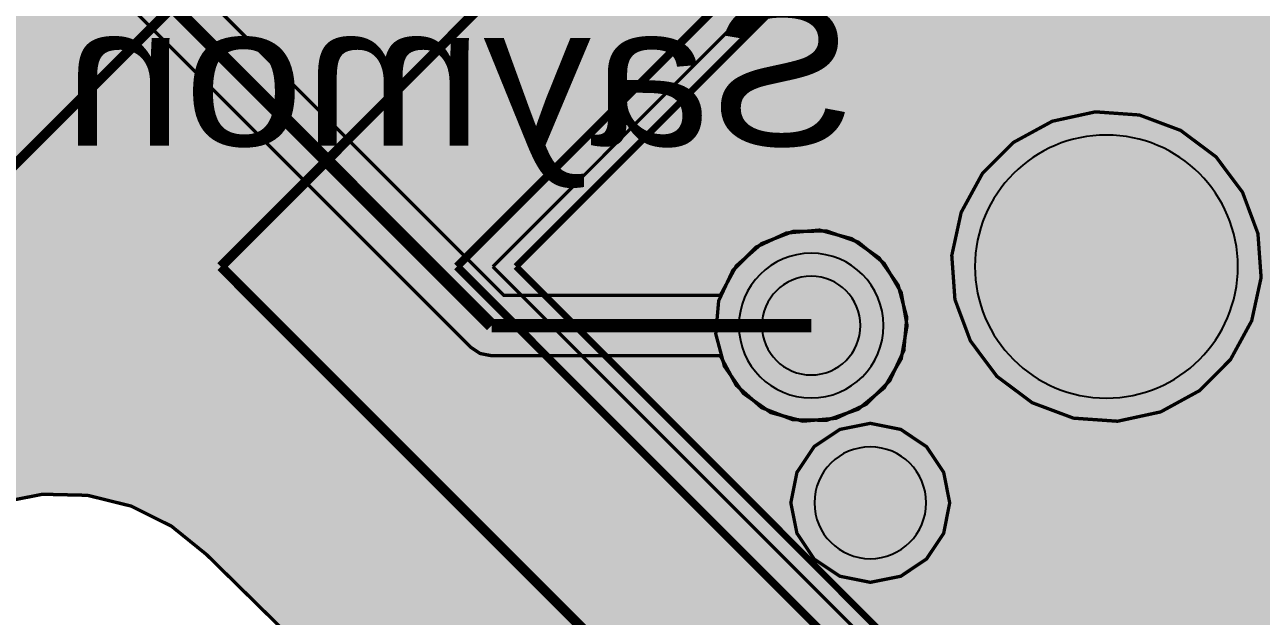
# Model space of a CAD drawing. Header units: millimetres. Extents: x -241 to 251, y -73 to 33.
# Drawn here: x 187.65 to 206.46, y -55.41 to -46.42 of the extents above; entities that cross this region are included whole.
import ezdxf
from ezdxf.enums import TextEntityAlignment as Align

# ---------------------------------------------------------------- set-up
doc = ezdxf.new("R2010")
doc.units = ezdxf.units.MM
doc.header["$MEASUREMENT"] = 0
for name, color, linetype, true_color in [('Bottom-Layer', 7, 'Continuous', 0x0000ff), ('Bottom-Paste-Mask-Layer', 7, 'Continuous', 0x800000), ('Bottom-Silkscreen-Layer', 7, 'Continuous', 0x66cc33), ('Bottom-Solder-Mask-Layer', 7, 'Continuous', 0xaa00ff), ('F.Courtyard', 7, 'Continuous', 0x022880), ('Hole-Layer', 7, 'Continuous', 0x222222), ('Multi-Layer', 7, 'Continuous', 0xc0c0c0), ('Top-Assembly-Layer', 7, 'Continuous', 0x33cc99), ('Top-Layer', 7, 'Continuous', 0xff0000), ('Top-Paste-Mask-Layer', 7, 'Continuous', 0x808080), ('Top-Silkscreen-Layer', 7, 'Continuous', 0xffcc00), ('Top-Solder-Mask-Layer', 7, 'Continuous', 0x800080), ('User.Drawings', 7, 'Continuous', 0x0229e8)]:
    doc.layers.add(name, color=color, linetype=linetype, true_color=true_color)
doc.styles.get("Standard").update_dxf_attribs({"font": 'arial.ttf'})

msp = doc.modelspace()

# ---------------------------------------------------------------- hatches: boundary and pattern name
at = {"layer": 'Bottom-Layer'}
for points in [[(139.516, 18.977), (139.795, 19.381), (139.913, 19.858), (139.853, 20.346), (139.623, 20.781), (139.254, 21.105), (163.541, 21.105), (163.584, 21.107), (163.626, 21.115), (163.864, 21.098), (164.047, 20.945), (164.108, 20.714), (164.107, 20.705), (164.107, 20.695), (164.107, 15.941), (164.15, 15.447), (164.358, 14.996), (164.707, 14.641), (165.154, 14.426), (165.648, 14.374), (166.475, 14.374), (166.293, 14.159), (166.228, 13.885), (166.228, 12.785), (166.31, 12.481), (166.532, 12.258), (166.836, 12.177), (167.936, 12.177), (168.24, 12.258), (168.463, 12.481), (168.544, 12.785), (168.544, 13.885), (168.479, 14.159), (168.298, 14.374), (185.166, 14.376), (185.189, 14.374), (185.213, 14.374), (185.291, 14.376), (185.771, 14.283), (186.183, 14.018), (186.468, 13.621), (186.586, 13.147), (186.586, 10.433), (186.577, 9.929), (186.723, 9.445), (187.009, 9.03), (187.408, 8.722), (187.883, 8.55), (188.387, 8.532), (203.241, 8.641), (202.829, 8.401), (202.526, 8.035), (202.368, 7.586), (202.375, 7.11), (202.545, 6.665), (202.858, 6.307), (203.276, 6.079), (203.747, 6.008), (204.213, 6.105), (204.617, 6.356), (204.909, 6.732), (205.054, 7.185), (205.034, 7.66), (204.851, 8.1), (204.528, 8.449), (204.104, 8.665), (204.634, 8.898), (205.079, 9.268), (205.405, 9.747), (205.585, 10.297), (205.589, 10.327), (205.59, 10.358), (205.591, 13.287), (205.714, 13.592), (205.933, 13.837), (206.223, 13.993), (230.64, 13.993), (230.657, 13.993), (230.674, 13.995), (231.034, 13.948), (231.338, 13.746), (231.522, 13.432), (231.549, 13.07), (231.545, 13.043), (231.544, 13.017), (231.544, -4.89), (231.561, -5.617), (231.753, -6.319), (232.109, -6.954), (232.608, -7.484), (233.22, -7.878), (239.211, -11.229), (238.753, -11.24), (238.325, -11.403), (237.976, -11.698), (237.744, -12.093), (237.657, -12.543), (237.724, -12.996), (237.938, -13.401), (238.274, -13.711), (238.694, -13.893), (239.151, -13.924), (239.592, -13.802), (239.968, -13.54), (220.036, -47.654), (220, -47.741), (219.987, -47.835), (219.987, -49.818), (205.252, -65.512), (204.899, -65.718), (204.522, -65.877), (204.798, -65.5), (204.931, -65.051), (204.903, -64.585), (204.719, -64.155), (204.399, -63.813), (203.983, -63.6), (203.519, -63.54), (203.063, -63.642), (202.668, -63.892), (202.381, -64.262), (202.237, -64.706), (202.252, -65.174), (202.424, -65.608), (202.734, -65.959), (202.032, -65.693), (201.412, -65.269), (190.417, -54.469), (189.885, -54.039), (189.272, -53.734), (188.608, -53.57), (187.924, -53.554), (187.252, -53.686), (186.626, -53.961), (186.074, -54.365), (186.07, -54.368), (186.067, -54.372), (179.529, -60.687), (178.91, -61.051), (178.228, -61.276), (177.513, -61.353), (176.799, -61.277), (176.116, -61.053), (175.496, -60.689), (163.679, -48.655), (163.279, -48.335), (162.795, -48.168), (162.283, -48.173), (161.802, -48.349), (161.408, -48.677), (161.394, -48.695), (161.382, -48.713), (159.334, -51.863), (159.102, -52.068), (158.808, -52.169), (158.498, -52.15), (158.218, -52.014), (158.204, -52.004), (158.189, -51.994), (138.572, -40.093), (139.047, -40.002), (139.459, -39.751), (139.757, -39.371), (139.904, -38.911), (139.88, -38.428), (139.689, -37.985), (139.355, -37.636), (138.92, -37.426), (138.439, -37.382), (137.973, -37.509), (141.126, -32.611), (141.657, -31.786), (141.7, -31.693), (141.714, -31.591), (141.709, -30.467), (141.709, -2.111), (141.701, -2.033), (141.676, -1.959), (141.427, -1.592), (141.077, -1.321), (140.661, -1.172), (140.629, -1.168), (140.597, -1.166), (138.086, -1.166), (137.783, -1.051), (137.541, -0.835), (137.391, -0.547), (137.389, 19.247), (137.711, 18.876), (138.145, 18.645), (138.633, 18.583), (139.11, 18.699)], [(202.44, -51.76), (202.977, -52.162), (203.606, -52.397), (204.276, -52.444), (204.932, -52.302), (205.521, -51.98), (205.995, -51.505), (206.317, -50.916), (206.46, -50.26), (206.412, -49.591), (206.177, -48.962), (205.775, -48.425), (205.238, -48.023), (204.609, -47.788), (203.939, -47.74), (203.283, -47.883), (202.694, -48.204), (202.22, -48.679), (201.898, -49.268), (201.755, -49.924), (201.803, -50.594), (202.038, -51.222)], [(202.107, -50.092, 1), (206.107, -50.092, 1)], [(198.586, -52.021), (199.001, -52.312), (199.49, -52.443), (199.995, -52.399), (200.454, -52.185), (200.812, -51.827), (201.026, -51.368), (201.07, -50.863), (200.939, -50.374), (200.648, -49.959), (200.234, -49.669), (199.744, -49.538), (199.24, -49.582), (198.781, -49.796), (198.423, -50.154), (198.209, -50.613), (198.165, -51.117), (198.296, -51.607)], [(198.517, -50.99, 1), (200.717, -50.99, 1)], [(199.661, -54.539), (200.053, -54.801), (200.515, -54.893), (200.978, -54.801), (201.37, -54.539), (201.632, -54.147), (201.723, -53.684), (201.632, -53.222), (201.37, -52.83), (200.978, -52.568), (200.515, -52.476), (200.053, -52.568), (199.661, -52.83), (199.399, -53.222), (199.307, -53.684), (199.399, -54.147)], [(199.665, -53.684, 1), (201.365, -53.684, 1)]]:
    msp.add_hatch(color=256, dxfattribs=at).paths.add_polyline_path(points)
at = {"layer": 'Bottom-Paste-Mask-Layer'}
for points in [[(202.107, -50.092, 1), (206.107, -50.092, 1)], [(198.517, -50.99, 1), (200.717, -50.99, 1)], [(199.665, -53.684, 1), (201.365, -53.684, 1)]]:
    msp.add_hatch(color=256, dxfattribs=at).paths.add_polyline_path(points)
at = {"layer": 'Bottom-Solder-Mask-Layer'}
for points in [[(202.107, -50.092, 1), (206.107, -50.092, 1)], [(198.517, -50.99, 1), (200.717, -50.99, 1)], [(199.665, -53.684, 1), (201.365, -53.684, 1)]]:
    msp.add_hatch(color=256, dxfattribs=at).paths.add_polyline_path(points)
at = {"layer": 'Hole-Layer'}
for points in [[(202.107, -50.092, 1), (206.107, -50.092, 1)], [(198.867, -50.99, 1), (200.367, -50.99, 1)], [(199.665, -53.684, 1), (201.365, -53.684, 1)]]:
    msp.add_hatch(color=256, dxfattribs=at).paths.add_polyline_path(points)
at = {"layer": 'Multi-Layer'}
for points in [[(202.107, -50.092, 1), (206.107, -50.092, 1)], [(202.107, -50.092, 1), (206.107, -50.092, 1)], [(202.107, -50.092, 1), (206.107, -50.092, 1)], [(198.517, -50.99, 1), (200.717, -50.99, 1)], [(198.517, -50.99, 1), (200.717, -50.99, 1)], [(198.517, -50.99, 1), (200.717, -50.99, 1)], [(199.665, -53.684, 1), (201.365, -53.684, 1)], [(199.665, -53.684, 1), (201.365, -53.684, 1)], [(199.665, -53.684, 1), (201.365, -53.684, 1)]]:
    msp.add_hatch(color=256, dxfattribs=at).paths.add_polyline_path(points)
at = {"layer": 'Top-Layer'}
for points in [[(139.516, 18.977), (139.795, 19.381), (139.913, 19.858), (139.853, 20.346), (139.623, 20.781), (139.254, 21.105), (163.541, 21.105), (163.584, 21.107), (163.626, 21.115), (163.864, 21.098), (164.047, 20.945), (164.108, 20.714), (164.107, 20.705), (164.107, 20.695), (164.107, 15.941), (164.15, 15.447), (164.358, 14.996), (164.707, 14.641), (165.154, 14.426), (165.648, 14.374), (166.475, 14.374), (166.293, 14.159), (166.228, 13.885), (166.228, 12.825), (162.744, 9.341), (162.645, 9.192), (162.61, 9.017), (162.61, -0.664), (162.441, -0.927), (162.412, -1.238), (162.528, -1.528), (162.765, -1.732), (163.068, -1.806), (163.372, -1.732), (163.608, -1.528), (163.725, -1.238), (163.695, -0.927), (163.526, -0.664), (163.526, 8.827), (166.876, 12.177), (167.936, 12.177), (168.24, 12.258), (168.463, 12.481), (168.544, 12.785), (168.544, 12.877), (178.246, 12.877), (184.334, 6.788), (184.483, 6.689), (184.658, 6.654), (196.026, 6.654), (198.304, 4.375), (198.453, 4.276), (198.628, 4.241), (205.359, 4.241), (205.535, 4.276), (205.683, 4.375), (207.2, 5.892), (208.002, 5.892), (208.263, 5.498), (208.656, 5.234), (209.119, 5.142), (211.019, 5.142), (211.482, 5.234), (211.874, 5.496), (212.136, 5.888), (212.228, 6.35), (212.136, 6.812), (211.874, 7.204), (211.482, 7.466), (211.019, 7.558), (209.119, 7.558), (208.656, 7.466), (208.263, 7.202), (208.002, 6.808), (207.01, 6.808), (206.835, 6.773), (206.686, 6.674), (205.17, 5.157), (198.818, 5.157), (196.539, 7.436), (196.391, 7.535), (196.215, 7.57), (184.848, 7.57), (178.759, 13.659), (178.611, 13.758), (178.435, 13.793), (168.544, 13.793), (168.544, 13.885), (168.479, 14.159), (168.298, 14.374), (185.166, 14.376), (185.189, 14.374), (185.213, 14.374), (185.291, 14.376), (185.771, 14.283), (186.183, 14.018), (186.468, 13.621), (186.586, 13.147), (186.586, 10.433), (186.577, 9.929), (186.723, 9.445), (187.009, 9.03), (187.408, 8.722), (187.883, 8.55), (188.387, 8.532), (203.241, 8.641), (202.829, 8.401), (202.526, 8.035), (202.368, 7.586), (202.375, 7.11), (202.545, 6.665), (202.858, 6.307), (203.276, 6.079), (203.747, 6.008), (204.213, 6.105), (204.617, 6.356), (204.909, 6.732), (205.054, 7.185), (205.034, 7.66), (204.851, 8.1), (204.528, 8.449), (204.104, 8.665), (204.634, 8.898), (205.079, 9.268), (205.405, 9.747), (205.585, 10.297), (205.589, 10.327), (205.59, 10.358), (205.591, 13.287), (205.714, 13.592), (205.933, 13.837), (206.223, 13.993), (230.64, 13.993), (230.657, 13.993), (230.674, 13.995), (231.034, 13.948), (231.338, 13.746), (231.522, 13.432), (231.549, 13.07), (231.545, 13.043), (231.544, 13.017), (231.544, -4.89), (231.561, -5.617), (231.753, -6.319), (232.109, -6.954), (232.608, -7.484), (233.22, -7.878), (239.211, -11.229), (238.753, -11.24), (238.325, -11.403), (237.976, -11.698), (237.744, -12.093), (237.657, -12.543), (237.724, -12.996), (237.938, -13.401), (238.274, -13.711), (238.694, -13.893), (239.151, -13.924), (239.592, -13.802), (239.968, -13.54), (220.036, -47.654), (220, -47.741), (219.987, -47.835), (219.987, -49.818), (205.252, -65.512), (204.899, -65.718), (204.522, -65.877), (204.798, -65.5), (204.931, -65.051), (204.903, -64.585), (204.719, -64.155), (204.399, -63.813), (203.983, -63.6), (203.519, -63.54), (203.063, -63.642), (202.668, -63.892), (202.381, -64.262), (202.237, -64.706), (202.252, -65.174), (202.424, -65.608), (202.734, -65.959), (202.032, -65.693), (201.412, -65.269), (190.417, -54.469), (189.885, -54.039), (189.272, -53.734), (188.608, -53.57), (187.924, -53.554), (187.252, -53.686), (186.626, -53.961), (186.074, -54.365), (186.07, -54.368), (186.067, -54.372), (179.529, -60.687), (178.91, -61.051), (178.228, -61.276), (177.513, -61.353), (176.799, -61.277), (176.116, -61.053), (175.496, -60.689), (163.679, -48.655), (163.279, -48.335), (162.795, -48.168), (162.283, -48.173), (161.802, -48.349), (161.408, -48.677), (161.394, -48.695), (161.382, -48.713), (159.334, -51.863), (159.102, -52.068), (158.808, -52.169), (158.498, -52.15), (158.218, -52.014), (158.204, -52.004), (158.189, -51.994), (138.572, -40.093), (139.047, -40.002), (139.459, -39.751), (139.757, -39.371), (139.904, -38.911), (139.88, -38.428), (139.689, -37.985), (139.355, -37.636), (138.92, -37.426), (138.439, -37.382), (137.973, -37.509), (141.126, -32.611), (141.657, -31.786), (141.7, -31.693), (141.714, -31.591), (141.709, -30.467), (141.709, -2.111), (141.701, -2.033), (141.676, -1.959), (141.427, -1.592), (141.077, -1.321), (140.661, -1.172), (140.629, -1.168), (140.597, -1.166), (138.086, -1.166), (137.783, -1.051), (137.541, -0.835), (137.391, -0.547), (137.389, 19.247), (137.711, 18.876), (138.145, 18.645), (138.633, 18.583), (139.11, 18.699)], [(178.622, -34.21), (178.704, -33.768), (178.612, -33.328), (178.359, -32.957), (177.983, -32.709), (177.542, -32.624), (177.101, -32.713), (176.727, -32.963), (176.477, -33.337), (176.388, -33.777), (176.474, -34.219), (176.721, -34.594), (177.092, -34.848), (177.532, -34.94), (177.975, -34.858), (194.431, -51.314), (194.579, -51.414), (194.755, -51.448), (198.233, -51.448), (198.477, -51.898), (198.861, -52.237), (199.338, -52.421), (199.849, -52.43), (200.332, -52.261), (200.727, -51.936), (200.986, -51.494), (201.075, -50.99), (200.986, -50.487), (200.727, -50.045), (200.332, -49.72), (199.849, -49.551), (199.338, -49.559), (198.861, -49.744), (198.477, -50.082), (198.233, -50.532), (194.944, -50.532)], [(202.44, -51.76), (202.977, -52.162), (203.606, -52.397), (204.276, -52.444), (204.932, -52.302), (205.521, -51.98), (205.995, -51.505), (206.317, -50.916), (206.46, -50.26), (206.412, -49.591), (206.177, -48.962), (205.775, -48.425), (205.238, -48.023), (204.609, -47.788), (203.939, -47.74), (203.283, -47.883), (202.694, -48.204), (202.22, -48.679), (201.898, -49.268), (201.755, -49.924), (201.803, -50.594), (202.038, -51.222)], [(202.107, -50.092, 1), (206.107, -50.092, 1)], [(198.517, -50.99, 1), (200.717, -50.99, 1)], [(199.661, -54.539), (200.053, -54.801), (200.515, -54.893), (200.978, -54.801), (201.37, -54.539), (201.632, -54.147), (201.723, -53.684), (201.632, -53.222), (201.37, -52.83), (200.978, -52.568), (200.515, -52.476), (200.053, -52.568), (199.661, -52.83), (199.399, -53.222), (199.307, -53.684), (199.399, -54.147)], [(199.665, -53.684, 1), (201.365, -53.684, 1)]]:
    msp.add_hatch(color=256, dxfattribs=at).paths.add_polyline_path(points)
at = {"layer": 'Top-Paste-Mask-Layer'}
for points in [[(202.107, -50.092, 1), (206.107, -50.092, 1)], [(198.517, -50.99, 1), (200.717, -50.99, 1)], [(199.665, -53.684, 1), (201.365, -53.684, 1)]]:
    msp.add_hatch(color=256, dxfattribs=at).paths.add_polyline_path(points)
at = {"layer": 'Top-Solder-Mask-Layer'}
for points in [[(202.107, -50.092, 1), (206.107, -50.092, 1)], [(198.517, -50.99, 1), (200.717, -50.99, 1)], [(199.665, -53.684, 1), (201.365, -53.684, 1)]]:
    msp.add_hatch(color=256, dxfattribs=at).paths.add_polyline_path(points)

# ---------------------------------------------------------------- linework, layer by layer
at = {"layer": 'Bottom-Layer', "const_width": 0.0508}
for points in [[(202.44, -51.76), (202.977, -52.162), (203.606, -52.397), (204.276, -52.444), (204.932, -52.302), (205.521, -51.98), (205.995, -51.505), (206.317, -50.916), (206.46, -50.26), (206.412, -49.591), (206.177, -48.962), (205.775, -48.425), (205.238, -48.023), (204.609, -47.788), (203.939, -47.74), (203.283, -47.883), (202.694, -48.204), (202.22, -48.679), (201.898, -49.268), (201.755, -49.924), (201.803, -50.594), (202.038, -51.222)], [(198.586, -52.021), (199.001, -52.312), (199.49, -52.443), (199.995, -52.399), (200.454, -52.185), (200.812, -51.827), (201.026, -51.368), (201.07, -50.863), (200.939, -50.374), (200.648, -49.959), (200.234, -49.669), (199.744, -49.538), (199.24, -49.582), (198.781, -49.796), (198.423, -50.154), (198.209, -50.613), (198.165, -51.117), (198.296, -51.607)], [(199.661, -54.539), (200.053, -54.801), (200.515, -54.893), (200.978, -54.801), (201.37, -54.539), (201.632, -54.147), (201.723, -53.684), (201.632, -53.222), (201.37, -52.83), (200.978, -52.568), (200.515, -52.476), (200.053, -52.568), (199.661, -52.83), (199.399, -53.222), (199.307, -53.684), (199.399, -54.147)]]:
    msp.add_lwpolyline(points, close=True, dxfattribs=at)
at = {"layer": 'Bottom-Layer'}
for points in [[(202.107, -50.092, 1), (206.107, -50.092, 1)], [(198.517, -50.99, 1), (200.717, -50.99, 1)], [(199.665, -53.684, 1), (201.365, -53.684, 1)]]:
    msp.add_lwpolyline(points, format="xyb", close=True, dxfattribs=at)
at = {"layer": 'Bottom-Layer', "const_width": 0.0508}
msp.add_lwpolyline([(201.412, -65.269), (190.417, -54.469), (189.885, -54.039), (189.272, -53.734), (188.608, -53.57), (187.924, -53.554), (187.252, -53.686), (186.626, -53.961), (186.074, -54.365), (186.07, -54.368), (186.067, -54.372), (179.529, -60.687)], dxfattribs=at)
at = {"layer": 'Bottom-Paste-Mask-Layer'}
for points in [[(202.107, -50.092, 1), (206.107, -50.092, 1)], [(198.517, -50.99, 1), (200.717, -50.99, 1)], [(199.665, -53.684, 1), (201.365, -53.684, 1)]]:
    msp.add_lwpolyline(points, format="xyb", close=True, dxfattribs=at)
at = {"layer": 'Bottom-Solder-Mask-Layer'}
for points in [[(202.107, -50.092, 1), (206.107, -50.092, 1)], [(198.517, -50.99, 1), (200.717, -50.99, 1)], [(199.665, -53.684, 1), (201.365, -53.684, 1)]]:
    msp.add_lwpolyline(points, format="xyb", close=True, dxfattribs=at)
at = {"layer": 'F.Courtyard', "const_width": 0.05}
for points in [[(194.774, -50.092), (204.107, -40.758)], [(194.774, -50.092), (204.107, -40.758)], [(204.107, -59.426), (194.774, -50.092)], [(204.107, -59.426), (194.774, -50.092)]]:
    msp.add_lwpolyline(points, dxfattribs=at)
at = {"layer": 'Hole-Layer'}
for points in [[(202.107, -50.092, 1), (206.107, -50.092, 1)], [(198.867, -50.99, 1), (200.367, -50.99, 1)], [(199.665, -53.684, 1), (201.365, -53.684, 1)]]:
    msp.add_lwpolyline(points, format="xyb", close=True, dxfattribs=at)
at = {"layer": 'Multi-Layer'}
for points in [[(202.107, -50.092, 1), (206.107, -50.092, 1)], [(202.107, -50.092, 1), (206.107, -50.092, 1)], [(202.107, -50.092, 1), (206.107, -50.092, 1)], [(198.517, -50.99, 1), (200.717, -50.99, 1)], [(198.517, -50.99, 1), (200.717, -50.99, 1)], [(198.517, -50.99, 1), (200.717, -50.99, 1)], [(199.665, -53.684, 1), (201.365, -53.684, 1)], [(199.665, -53.684, 1), (201.365, -53.684, 1)], [(199.665, -53.684, 1), (201.365, -53.684, 1)]]:
    msp.add_lwpolyline(points, format="xyb", close=True, dxfattribs=at)
at = {"layer": 'Top-Assembly-Layer', "const_width": 0.1}
for points in [[(195.127, -50.092), (204.107, -41.112)], [(195.127, -50.092), (204.107, -41.112)], [(204.107, -59.073), (195.127, -50.092)], [(204.107, -59.073), (195.127, -50.092)]]:
    msp.add_lwpolyline(points, dxfattribs=at)
at = {"layer": 'Top-Layer'}
for points, const_width in [([(177.546, -33.782), (194.755, -50.99)], 0.2), ([(177.975, -34.858), (194.431, -51.314), (194.579, -51.414), (194.755, -51.448), (198.233, -51.448), (198.477, -51.898), (198.861, -52.237), (199.338, -52.421), (199.849, -52.43), (200.332, -52.261), (200.727, -51.936), (200.986, -51.494), (201.075, -50.99), (200.986, -50.487), (200.727, -50.045), (200.332, -49.72), (199.849, -49.551), (199.338, -49.559), (198.861, -49.744), (198.477, -50.082), (198.233, -50.532), (194.944, -50.532), (178.622, -34.21)], 0.0508), ([(194.755, -50.99), (199.617, -50.99)], 0.2), ([(201.412, -65.269), (190.417, -54.469), (189.885, -54.039), (189.272, -53.734), (188.608, -53.57), (187.924, -53.554), (187.252, -53.686), (186.626, -53.961), (186.074, -54.365), (186.07, -54.368), (186.067, -54.372), (179.529, -60.687)], 0.0508)]:
    msp.add_lwpolyline(points, dxfattribs=dict(at, const_width=const_width))
at = {"layer": 'Top-Layer', "const_width": 0.0508}
for points in [[(202.44, -51.76), (202.977, -52.162), (203.606, -52.397), (204.276, -52.444), (204.932, -52.302), (205.521, -51.98), (205.995, -51.505), (206.317, -50.916), (206.46, -50.26), (206.412, -49.591), (206.177, -48.962), (205.775, -48.425), (205.238, -48.023), (204.609, -47.788), (203.939, -47.74), (203.283, -47.883), (202.694, -48.204), (202.22, -48.679), (201.898, -49.268), (201.755, -49.924), (201.803, -50.594), (202.038, -51.222)], [(199.661, -54.539), (200.053, -54.801), (200.515, -54.893), (200.978, -54.801), (201.37, -54.539), (201.632, -54.147), (201.723, -53.684), (201.632, -53.222), (201.37, -52.83), (200.978, -52.568), (200.515, -52.476), (200.053, -52.568), (199.661, -52.83), (199.399, -53.222), (199.307, -53.684), (199.399, -54.147)]]:
    msp.add_lwpolyline(points, close=True, dxfattribs=at)
at = {"layer": 'Top-Layer'}
for points in [[(202.107, -50.092, 1), (206.107, -50.092, 1)], [(198.517, -50.99, 1), (200.717, -50.99, 1)], [(199.665, -53.684, 1), (201.365, -53.684, 1)]]:
    msp.add_lwpolyline(points, format="xyb", close=True, dxfattribs=at)
at = {"layer": 'Top-Paste-Mask-Layer'}
for points in [[(202.107, -50.092, 1), (206.107, -50.092, 1)], [(198.517, -50.99, 1), (200.717, -50.99, 1)], [(199.665, -53.684, 1), (201.365, -53.684, 1)]]:
    msp.add_lwpolyline(points, format="xyb", close=True, dxfattribs=at)
at = {"layer": 'Top-Silkscreen-Layer', "const_width": 0.12}
for points in [[(194.229, -50.092), (204.107, -40.214)], [(194.229, -50.092), (204.107, -40.214)], [(204.107, -59.971), (194.229, -50.092)], [(204.107, -59.971), (194.229, -50.092)]]:
    msp.add_lwpolyline(points, dxfattribs=at)
at = {"layer": 'Top-Solder-Mask-Layer'}
for points in [[(202.107, -50.092, 1), (206.107, -50.092, 1)], [(198.517, -50.99, 1), (200.717, -50.99, 1)], [(199.665, -53.684, 1), (201.365, -53.684, 1)]]:
    msp.add_lwpolyline(points, format="xyb", close=True, dxfattribs=at)
at = {"layer": 'User.Drawings', "const_width": 0.15}
for points in [[(190.637, -50.092), (204.107, -36.622)], [(190.637, -50.092), (204.107, -36.622)], [(190.781, -45.266), (177.31, -58.737)], [(190.781, -45.266), (177.31, -58.737)], [(204.107, -63.563), (190.637, -50.092)], [(204.107, -63.563), (190.637, -50.092)]]:
    msp.add_lwpolyline(points, dxfattribs=at)

# ---------------------------------------------------------------- texts
at = {"layer": 'Bottom-Silkscreen-Layer', "text_generation_flag": 2, "width": 1.1}
msp.add_text('Saymon Islam', height=2.1336, dxfattribs=at).set_placement((200.279, -48.895), align=Align.BOTTOM_LEFT)

doc.saveas('drawing.dxf')
